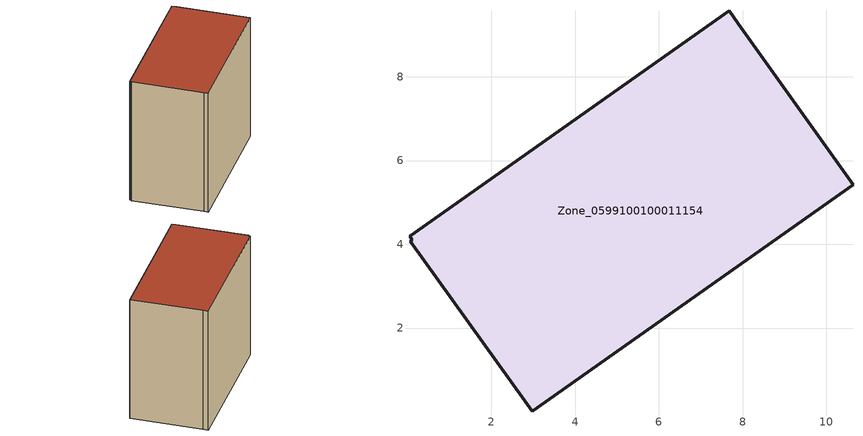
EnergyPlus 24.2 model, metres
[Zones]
Zone_0599100100011154
 floor ground (C_G): 0.04,4.2 7.68,9.57 7.89,9.26 10.63,5.42 2.97,0.02 2.8,0.26 0.07,4.07 0.11,4.1 z0
 wall outside (C_F): 10.63,5.42 7.89,9.26 7.68,9.57 0.04,4.2 0.11,4.1 0.07,4.07 2.8,0.26 2.97,0.02 10.63,5.42 z0:8.73
 roof outside (C_R): 0.11,4.1 0.07,4.07 2.8,0.26 2.97,0.02 10.63,5.42 7.89,9.26 7.68,9.57 0.04,4.2 z8.73
[BUILDING]
Pand.0599100100011154: North Axis=0; Terrain=City; Loads Convergence Tolerance Value=0.04; Temperature Convergence Tolerance Value=0.4; Solar Distribution=FullExterior; Maximum Number of Warmup Days=25; Minimum Number of Warmup Days=1
[Site:Location]
Rotterdam.The.Hague.AP_ZH_NLD Design_Conditions: Latitude=51.96; Longitude=4.45; Time Zone=1; Elevation=-4.5
[SITE:GROUNDTEMPERATURE:BUILDINGSURFACE]
18, 18, 18, 18, 18, 18, 18, 18, 18, 18, 18, 18
[MATERIAL] Thermal Absorptance=0.9; Solar Absorptance=0.7; Visible Absorptance=0.7
Name | Roughness | Thickness | Conductivity | Density | Specific Heat
G.TI.2015-2018 | MediumSmooth | 0.15 | 0.0428571 | 540 | 1210
F.TI.2015-2018 | Rough | 0.3 | 0.0666667 | 1920 | 840
R.TI.2015-2018 | MediumRough | 0.2 | 0.0333333 | 1500 | 1000
[CONSTRUCTION]
C_G: G.TI.2015-2018
C_F: F.TI.2015-2018
C_R: R.TI.2015-2018
[ZONE]
Zone_0599100100011154: Type=1; Multiplier=1; Ceiling Height=Autocalculate; Volume=Autocalculate; Floor Area=autocalculate; Part of Total Floor Area=Yes
[ZONEINFILTRATION:DESIGNFLOWRATE]
Infil_Zone_0599100100011154: Zone or ZoneList or Space or SpaceList=Zone_0599100100011154; Schedule=AlwaysOn; Design Flow Rate Calculation Method=Flow/Area; Flow Rate per Floor Area=0.0015; Constant Term Coefficient=1; Temperature Term Coefficient=0; Velocity Term Coefficient=0; Velocity Squared Term Coefficient=0
[HVACTEMPLATE:ZONE:IDEALLOADSAIRSYSTEM]
Zone_0599100100011154: Maximum Heating Supply Air Temperature=50; Minimum Cooling Supply Air Temperature=13; Maximum Heating Supply Air Humidity Ratio=0.0156; Minimum Cooling Supply Air Humidity Ratio=0.0077; Heating Limit=NoLimit; Cooling Limit=NoLimit; Dehumidification Control Type=ConstantSensibleHeatRatio; Cooling Sensible Heat Ratio=0.7; Dehumidification Setpoint=60; Humidification Control Type=None; Humidification Setpoint=30; Outdoor Air Method=None; Outdoor Air Flow Rate per Person=0.00944; Outdoor Air Flow Rate per Zone Floor Area=0; Outdoor Air Flow Rate per Zone=0; Demand Controlled Ventilation Type=None; Outdoor Air Economizer Type=NoEconomizer; Heat Recovery Type=None; Sensible Heat Recovery Effectiveness=0.7; Latent Heat Recovery Effectiveness=0.65
[ZONECONTROL:THERMOSTAT]
ThermostatControl_Zone_0599100100011154: Zone or ZoneList=Zone_0599100100011154; Control Type Schedule=DualSetpointControlType; Control 1=Thermostat_Zone_0599100100011154; Temperature Difference Between Cutout And Setpoint=0
[THERMOSTATSETPOINT:DUALSETPOINT]
Thermostat_Zone_0599100100011154: Heating Setpoint Temperature Schedule=HeatingSetpoint_Zone_0599100100011154; Cooling Setpoint Temperature Schedule=CoolingSetpoint_Zone_0599100100011154
[SCHEDULE:COMPACT]
HeatingSetpoint_Zone_0599100100011154: Through: 12/31, For: AllDays, Until: 24:00, 21
CoolingSetpoint_Zone_0599100100011154: Through: 12/31, For: AllDays, Until: 24:00, 24
DualSetpointControlType: Through: 12/31, For: AllDays, Until: 24:00, 4
AlwaysOn: Through: 12/31, For: AllDays, Until: 24:00, 1
